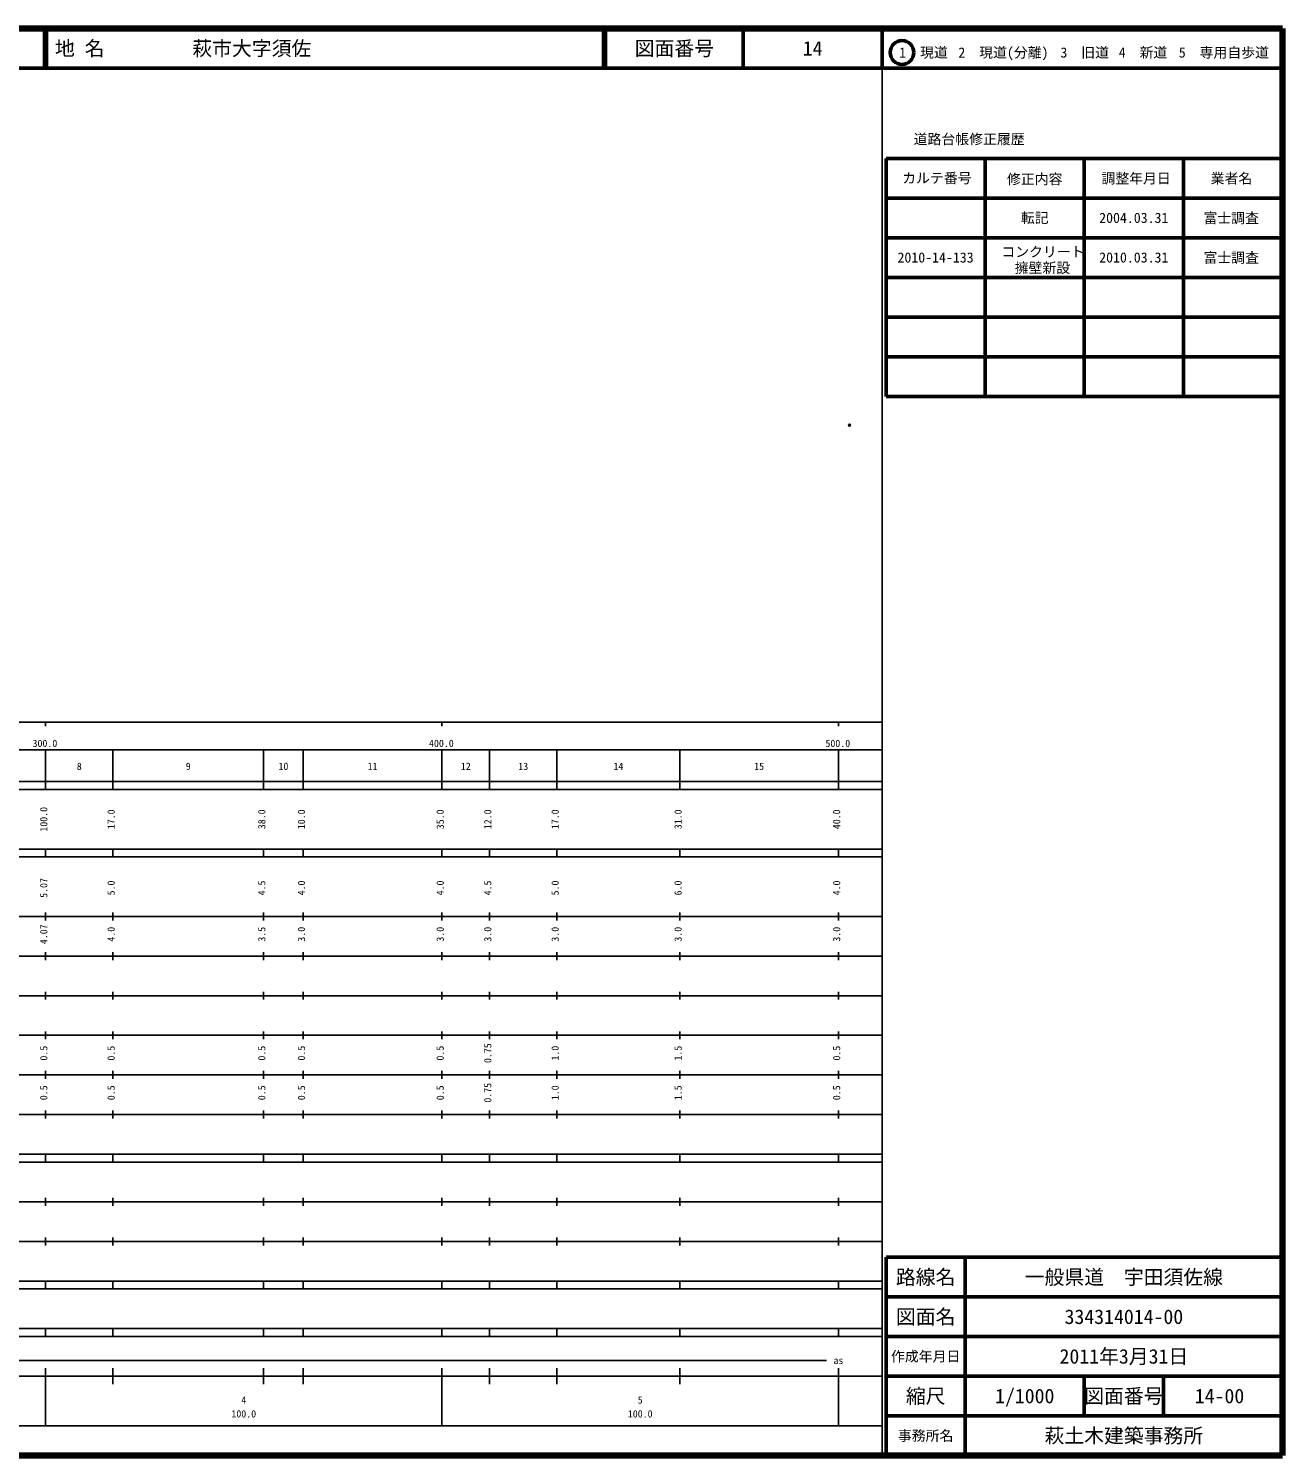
# Model space of a CAD drawing. Units: millimetres on the paper. Extents: x 40 to 680, y 20 to 380.
# Drawn here: x 363.7 to 680, y 20 to 380 of the extents above; entities that cross this region are included whole.
import ezdxf
from ezdxf.enums import TextEntityAlignment as Align

# ---------------------------------------------------------------- set-up
doc = ezdxf.new("R2010")
doc.units = ezdxf.units.MM
doc.header["$PDMODE"] = 32
doc.header["$PDSIZE"] = 0.5
doc.layers.add('M-OTRS', color=6, linetype='Continuous')
doc.layers.add('M-TTL-TXT', color=7, linetype='Continuous')
for name, color, linetype, lineweight in [('M-TTL', 2, 'Continuous', 140), ('M-TTL-BAND', 7, 'Continuous', 25), ('M-TTL-FRAM', 2, 'Continuous', 50), ('M-TTL-LINE', 7, 'Continuous', 50)]:
    doc.layers.add(name, color=color, linetype=linetype, lineweight=lineweight)
doc.styles.add('ＭＳ ゴシック', font='')
doc.styles.get('ＭＳ ゴシック').set_extended_font_data('MS Gothic')

msp = doc.modelspace()

# ---------------------------------------------------------------- linework, layer by layer
at = {"layer": 'M-OTRS'}
msp.add_point((570.819, 279.912), dxfattribs=at)
at = {"layer": 'M-TTL'}
for p, q in [((680, 380), (40, 380)), ((680, 20), (680, 380)), ((40, 20), (680, 20))]:
    msp.add_line(p, q, dxfattribs=at)
at = {"layer": 'M-TTL-BAND'}
for p, q in [((579, 20), (579, 370)), ((40, 205), (579, 205)), ((368, 205), (368, 204)), ((468, 205), (468, 204)), ((568, 205), (568, 204)), ((68, 198), (579, 198)), ((368, 188), (368, 198)), ((385, 188), (385, 198)), ((423, 188), (423, 198)), ((433, 188), (433, 198)), ((468, 188), (468, 198)), ((480, 188), (480, 198)), ((497, 188), (497, 198)), ((528, 188), (528, 198)), ((568, 188), (568, 198)), ((40, 190), (579, 190)), ((40, 188), (579, 188)), ((40, 173), (579, 173)), ((368, 171), (368, 173)), ((385, 171), (385, 173)), ((423, 171), (423, 173)), ((433, 171), (433, 173)), ((468, 171), (468, 173)), ((480, 171), (480, 173)), ((497, 171), (497, 173)), ((528, 171), (528, 173)), ((568, 171), (568, 173)), ((40, 171), (579, 171)), ((40, 156), (579, 156)), ((368, 155), (368, 157)), ((385, 155), (385, 157)), ((423, 155), (423, 157)), ((433, 155), (433, 157)), ((468, 155), (468, 157)), ((480, 155), (480, 157)), ((497, 155), (497, 157)), ((528, 155), (528, 157)), ((568, 155), (568, 157)), ((46, 146), (579, 146)), ((368, 145), (368, 147)), ((385, 145), (385, 147)), ((423, 145), (423, 147)), ((433, 145), (433, 147)), ((468, 145), (468, 147)), ((480, 145), (480, 147)), ((497, 145), (497, 147)), ((528, 145), (528, 147)), ((568, 145), (568, 147)), ((368, 135), (368, 137)), ((385, 135), (385, 137)), ((423, 135), (423, 137)), ((433, 135), (433, 137)), ((468, 135), (468, 137)), ((480, 135), (480, 137)), ((497, 135), (497, 137)), ((528, 135), (528, 137)), ((568, 135), (568, 137)), ((52, 136), (579, 136)), ((46, 126), (579, 126)), ((368, 125), (368, 127)), ((385, 125), (385, 127)), ((423, 125), (423, 127)), ((433, 125), (433, 127)), ((468, 125), (468, 127)), ((480, 125), (480, 127)), ((497, 125), (497, 127)), ((528, 125), (528, 127)), ((568, 125), (568, 127)), ((52, 116), (579, 116)), ((368, 115), (368, 117)), ((385, 115), (385, 117)), ((423, 115), (423, 117)), ((433, 115), (433, 117)), ((468, 115), (468, 117)), ((480, 115), (480, 117)), ((497, 115), (497, 117)), ((528, 115), (528, 117)), ((568, 115), (568, 117)), ((46, 106), (579, 106)), ((368, 105), (368, 107)), ((385, 105), (385, 107)), ((423, 105), (423, 107)), ((433, 105), (433, 107)), ((468, 105), (468, 107)), ((480, 105), (480, 107)), ((497, 105), (497, 107)), ((528, 105), (528, 107)), ((568, 105), (568, 107)), ((40, 96), (579, 96)), ((40, 94), (579, 94)), ((368, 94), (368, 96)), ((385, 94), (385, 96)), ((423, 94), (423, 96)), ((433, 94), (433, 96)), ((468, 94), (468, 96)), ((480, 94), (480, 96)), ((497, 94), (497, 96)), ((528, 94), (528, 96)), ((568, 94), (568, 96)), ((49, 84), (579, 84)), ((368, 83), (368, 85)), ((385, 83), (385, 85)), ((423, 83), (423, 85)), ((433, 83), (433, 85)), ((468, 83), (468, 85)), ((480, 83), (480, 85)), ((497, 83), (497, 85)), ((528, 83), (528, 85)), ((568, 83), (568, 85)), ((40, 74), (579, 74)), ((368, 73), (368, 75)), ((385, 73), (385, 75)), ((423, 73), (423, 75)), ((433, 73), (433, 75)), ((468, 73), (468, 75)), ((480, 73), (480, 75)), ((497, 73), (497, 75)), ((528, 73), (528, 75)), ((568, 73), (568, 75)), ((40, 64), (579, 64)), ((40, 62), (579, 62)), ((368, 62), (368, 64)), ((385, 62), (385, 64)), ((423, 62), (423, 64)), ((433, 62), (433, 64)), ((468, 62), (468, 64)), ((480, 62), (480, 64)), ((497, 62), (497, 64)), ((528, 62), (528, 64)), ((568, 62), (568, 64)), ((40, 52), (579, 52)), ((368, 50), (368, 52)), ((385, 50), (385, 52)), ((423, 50), (423, 52)), ((433, 50), (433, 52)), ((468, 50), (468, 52)), ((480, 50), (480, 52)), ((497, 50), (497, 52)), ((528, 50), (528, 52)), ((568, 50), (568, 52)), ((40, 50), (579, 50)), ((71, 44), (565, 44)), ((40, 40), (579, 40)), ((368, 27.5), (368, 42)), ((385, 38), (385, 42)), ((423, 38), (423, 42)), ((433, 38), (433, 42)), ((468, 27.5), (468, 42)), ((480, 38), (480, 42)), ((497, 38), (497, 42)), ((528, 38), (528, 42)), ((568, 27.5), (568, 42)), ((68, 27.5), (579, 27.5))]:
    msp.add_line(p, q, dxfattribs=at)
at = {"layer": 'M-TTL-FRAM'}
for p, q in [((580, 347.197), (580, 287.197)), ((580, 347.197), (680, 347.197)), ((580, 287.197), (680, 287.197)), ((680, 70), (580, 70)), ((580, 70), (580, 20))]:
    msp.add_line(p, q, dxfattribs=at)
at = {"layer": 'M-TTL-LINE'}
for p, q in [((367.75, 380), (367.75, 370)), ((368.25, 380), (368.25, 370)), ((508.747, 380), (508.747, 370)), ((509.247, 380), (509.247, 370)), ((543.997, 380), (543.997, 370)), ((579, 380), (579, 370)), ((40, 370), (680, 370)), ((605, 347.197), (605, 287.197)), ((630, 347.197), (630, 287.197)), ((655, 347.197), (655, 287.197)), ((580, 337.197), (680, 337.197)), ((580, 327.197), (680, 327.197)), ((580, 317.197), (680, 317.197)), ((580, 307.197), (680, 307.197)), ((580, 297.197), (680, 297.197)), ((600, 70), (600, 20)), ((680, 60), (580, 60)), ((680, 50), (580, 50)), ((680, 40), (580, 40)), ((630, 40), (630, 30)), ((650, 40), (650, 30)), ((680, 30), (580, 30))]:
    msp.add_line(p, q, dxfattribs=at)
msp.add_circle((584.031, 373.958), 3, dxfattribs=at)

# ---------------------------------------------------------------- texts
at = {"layer": 'M-TTL-BAND', "style": 'ＭＳ ゴシック'}
for s, p in [('300.0', (367.844, 198.195)), ('400.0', (467.844, 198.195)), ('500.0', (567.844, 198.195)), ('8', (376.5, 192.405)), ('9', (404, 192.405)), ('10', (428, 192.405)), ('11', (450.5, 192.405)), ('12', (474, 192.405)), ('13', (488.5, 192.405)), ('14', (512.5, 192.405)), ('15', (548, 192.405)), ('as', (568, 42.5)), ('4', (418, 32.523)), ('5', (518, 32.523)), ('100.0', (418, 29.033)), ('100.0', (518, 29.033))]:
    msp.add_text(s, height=1.833, dxfattribs=at).set_placement(p, align=Align.BOTTOM_CENTER)
for s, p in [('100.0', (369, 180.5)), ('17.0', (386, 180.5)), ('38.0', (424, 180.5)), ('10.0', (434, 180.5)), ('35.0', (469, 180.5)), ('12.0', (481, 180.5)), ('17.0', (498, 180.5)), ('31.0', (529, 180.5)), ('40.0', (569, 180.5)), ('5.07', (369, 163.174)), ('5.0', (386, 163.174)), ('4.5', (424, 163.174)), ('4.0', (434, 163.174)), ('4.0', (469, 163.174)), ('4.5', (481, 163.174)), ('5.0', (498, 163.174)), ('6.0', (529, 163.174)), ('4.0', (569, 163.174)), ('4.07', (369, 151.5)), ('4.0', (386, 151.5)), ('3.5', (424, 151.5)), ('3.0', (434, 151.5)), ('3.0', (469, 151.5)), ('3.0', (481, 151.5)), ('3.0', (498, 151.5)), ('3.0', (529, 151.5)), ('3.0', (569, 151.5)), ('0.5', (369, 121.5)), ('0.5', (386, 121.5)), ('0.5', (424, 121.5)), ('0.5', (434, 121.5)), ('0.5', (469, 121.5)), ('0.75', (481, 121.5)), ('1.0', (498, 121.5)), ('1.5', (529, 121.5)), ('0.5', (569, 121.5)), ('0.5', (369, 111.5)), ('0.5', (386, 111.5)), ('0.5', (424, 111.5)), ('0.5', (434, 111.5)), ('0.5', (469, 111.5)), ('0.75', (481, 111.5)), ('1.0', (498, 111.5)), ('1.5', (529, 111.5)), ('0.5', (569, 111.5))]:
    msp.add_text(s, height=1.833, rotation=90, dxfattribs=at).set_placement(p, align=Align.BOTTOM_CENTER)
at = {"layer": 'M-TTL-TXT', "style": 'ＭＳ ゴシック'}
for s, p in [('地 名', (370.38, 375)), ('萩市大字須佐', (405.024, 375))]:
    msp.add_text(s, height=3.666, dxfattribs=at).set_placement(p, align=Align.MIDDLE_LEFT)
for s, height, p in [('図面番号', 3.666, (526.622, 375)), ('14', 3.666, (561.497, 375)), ('1\u3000現道', 2.566, (589.448, 373.958)), ('2\u3000現道(分離)', 2.566, (609.619, 373.958)), ('3\u3000旧道', 2.566, (630.121, 373.958)), ('4\u3000新道', 2.566, (644.824, 373.958)), ('5\u3000専用自歩道', 2.566, (665.228, 373.958)), ('道路台帳修正履歴', 2.566, (600.968, 352.113)), ('カルテ番号', 2.566, (592.839, 342.277)), ('修正内容', 2.566, (617.509, 342.023)), ('調整年月日', 2.566, (643.089, 342.197)), ('業者名', 2.566, (667.134, 342.197)), ('転記', 2.566, (617.5, 332.245)), ('2004.03.31', 2.566, (642.5, 332.245)), ('富士調査', 2.566, (667.077, 332.189)), ('コンクリート', 2.566, (619.587, 323.681)), ('2010-14-133', 2.566, (592.5, 322.245)), ('擁壁新設', 2.566, (619.457, 319.636)), ('2010.03.31', 2.566, (642.5, 322.245)), ('富士調査', 2.566, (667.077, 322.189)), ('路線名', 3.666, (590, 65)), ('路線名', 3.666, (590, 65)), ('一般県道\u3000宇田須佐線', 3.666, (640, 65)), ('図面名', 3.666, (590, 55)), ('図面名', 3.666, (590, 55)), ('334314014-00', 3.666, (640, 55)), ('2011年3月31日', 3.666, (640, 45)), ('作成年月日', 2.566, (590, 45)), ('作成年月日', 2.566, (590, 45)), ('縮尺', 3.666, (590, 35)), ('縮尺', 3.666, (590, 35)), ('1/1000', 3.666, (615, 35)), ('図面番号', 3.666, (640, 35)), ('図面番号', 3.666, (640, 35)), ('14-00', 3.666, (664.125, 35)), ('事務所名', 2.566, (590, 25)), ('事務所名', 2.566, (590, 25)), ('萩土木建築事務所', 3.666, (640, 25))]:
    msp.add_text(s, height=height, dxfattribs=at).set_placement(p, align=Align.MIDDLE_CENTER)

doc.saveas('drawing.dxf')
